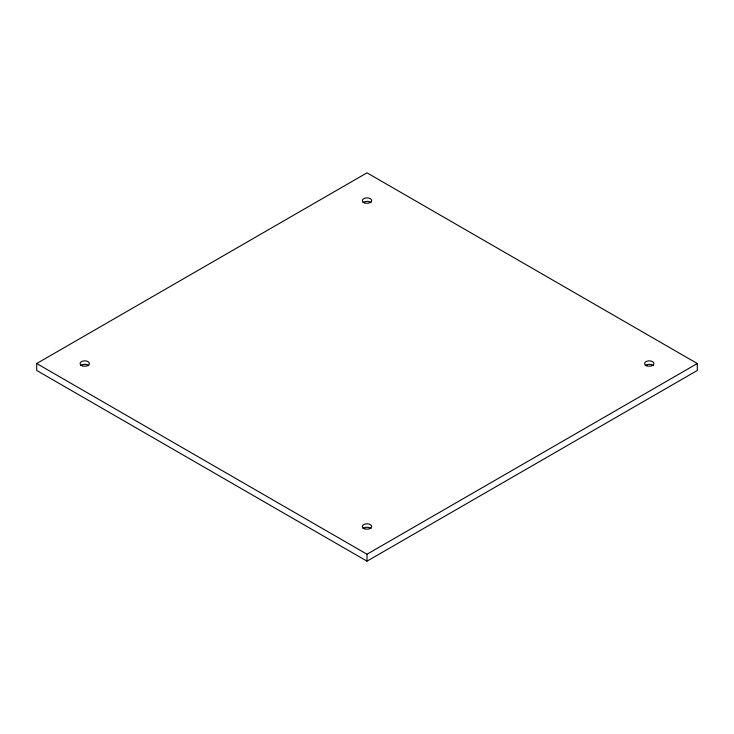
<?xml version="1.0" encoding="UTF-8"?>
<svg xmlns="http://www.w3.org/2000/svg" width="734" height="734" viewBox="0 0 734 734"><rect width="100%" height="100%" fill="white"/><g stroke="black" fill="none" stroke-linecap="round" stroke-linejoin="round"><path stroke-width="1.1" d="M36.7 363.532L367 172.839L697.3 363.532L697.3 370.468L367 561.161L36.7 370.468L36.7 363.532L367 554.234L697.3 363.532M367 554.234L367 561.161M362.954 528.608A4.67 2.697 0 0 1 371.046 528.608M645.214 365.651A4.67 2.697 0 0 1 653.306 365.651M362.954 202.694A4.67 2.697 0 0 1 371.046 202.694M80.694 365.651A4.67 2.697 0 0 1 88.786 365.651M364.66 528.829A4.67 2.697 0 0 0 371.67 526.489A4.67 2.697 0 0 0 364.66 524.159A4.67 2.697 0 0 0 364.66 528.829M646.92 365.871A4.67 2.697 0 0 0 653.93 363.532A4.67 2.697 0 0 0 646.92 361.201A4.67 2.697 0 0 0 646.92 365.871M364.66 202.905A4.67 2.697 0 0 0 371.67 200.575A4.67 2.697 0 0 0 364.66 198.235A4.67 2.697 0 0 0 364.66 202.905M82.41 365.871A4.67 2.697 0 0 0 89.41 363.532A4.67 2.697 0 0 0 82.41 361.201A4.67 2.697 0 0 0 82.41 365.871"/></g></svg>
